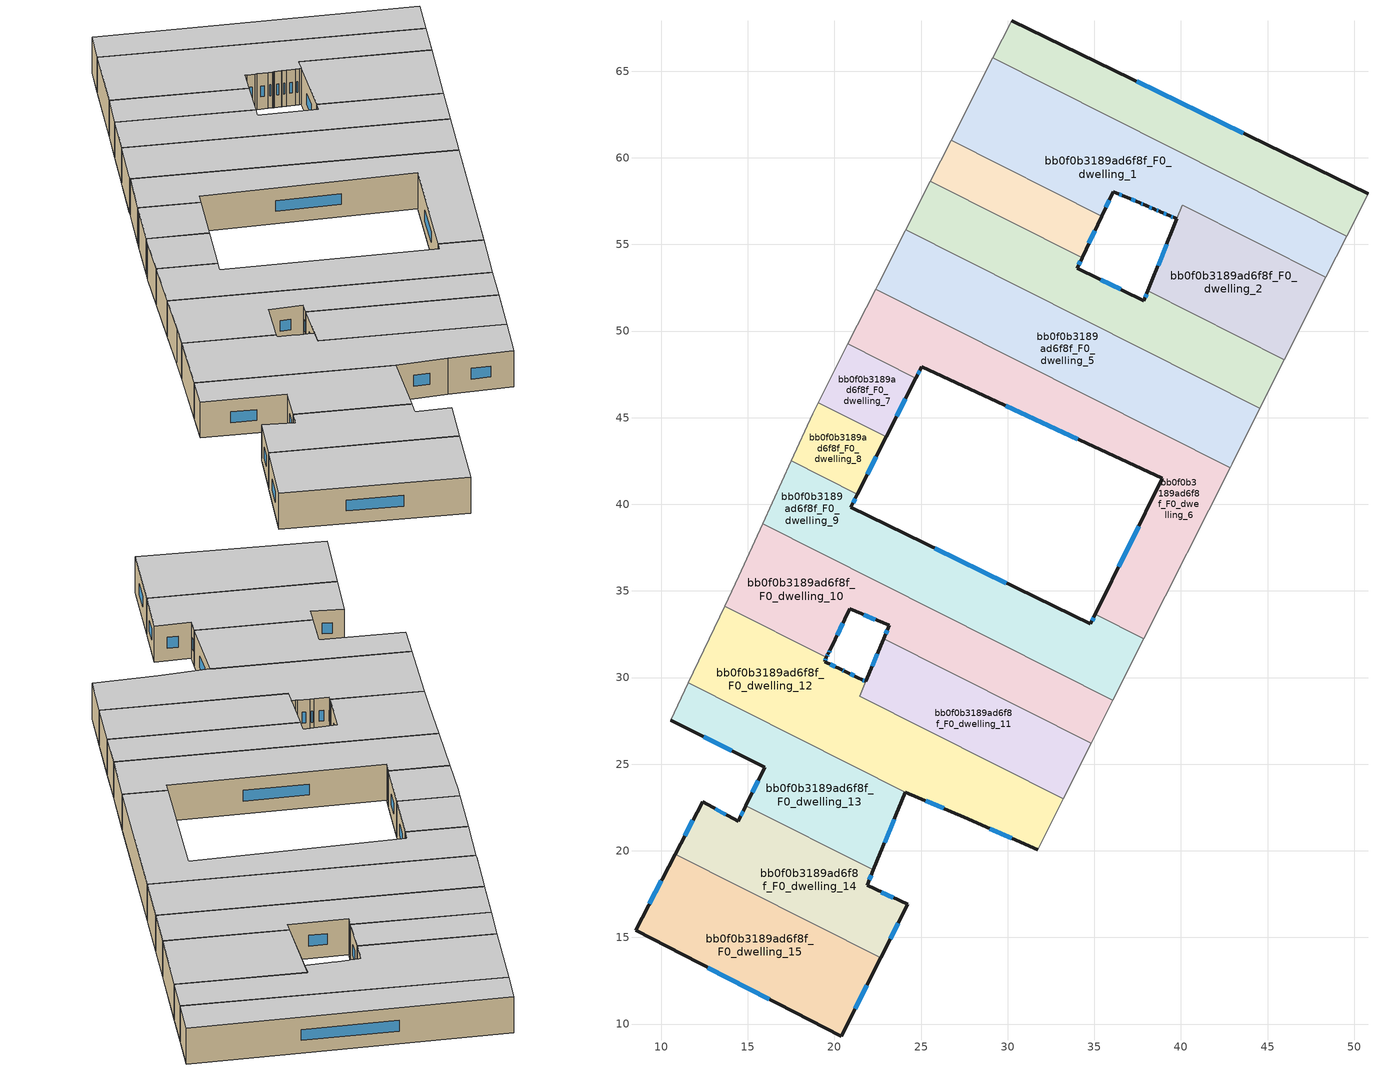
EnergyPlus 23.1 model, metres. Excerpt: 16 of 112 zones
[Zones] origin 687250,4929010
bb0f0b3189ad6f8f_F0_dwelling_0
 floor ground (EU_floor_Construction): 50.79,57.92 49.56,55.48 29.14,65.77 30.23,67.92 z0
 wall outside (EU_wall_Construction): 50.79,57.92 30.23,67.92 z0:3
 wall to bb0f0b3189ad6f8f_F0_dwelling_1 (EU_wall_Construction): 29.14,65.77 49.56,55.48 z0:3
 wall adiabatic (EU_wall_Construction): 30.23,67.92 29.14,65.77 / 49.56,55.48 50.79,57.92 z0:3
 window (EU_Window_Construction): 43.59,61.43 37.44,64.42 z1.05:1.95
 ceiling to bb0f0b3189ad6f8f_F1_dwelling_0 (EU_floor_Construction): 49.56,55.48 50.79,57.92 30.23,67.92 29.14,65.77 z3
bb0f0b3189ad6f8f_F0_dwelling_1
 floor ground (EU_floor_Construction): 49.56,55.48 48.37,53.1 40.08,57.27 39.76,56.47 39.63,56.53 39.35,56.65 38.81,56.88 38.8,56.89 38.77,56.9 38.52,57.01 38.47,57.03 38.01,57.23 37.97,57.24 37.96,57.25 37.89,57.28 37.61,57.4 36.87,57.72 36.78,57.75 36.23,57.99 36.09,58.05 35.43,56.64 26.73,61.01 29.14,65.77 z0
 wall outside (EU_wall_Construction): 35.43,56.64 36.09,58.05 36.23,57.99 36.78,57.75 36.87,57.72 37.61,57.4 37.89,57.28 37.96,57.25 37.97,57.24 38.01,57.23 38.47,57.03 38.52,57.01 38.77,56.9 38.8,56.89 38.81,56.88 39.35,56.65 39.63,56.53 39.76,56.47 z0:3
 wall to bb0f0b3189ad6f8f_F0_dwelling_3 (EU_wall_Construction): 26.73,61.01 35.43,56.64 z0:3
 wall adiabatic (EU_wall_Construction): 29.14,65.77 26.73,61.01 / 48.37,53.1 49.56,55.48 z0:3
 wall to bb0f0b3189ad6f8f_F0_dwelling_2 (EU_wall_Construction): 40.09,57.27 48.37,53.1 / 39.76,56.47 40.08,57.27 z0:3
 window (EU_Window_Construction): 38.61,56.97 38.68,56.94 / 38.17,57.16 38.31,57.1 / 37.71,57.36 37.79,57.32 / 37.13,57.61 37.35,57.51 / 36.43,57.91 36.59,57.84 / 35.66,57.13 35.86,57.56 / 39.45,56.61 39.53,56.57 / 39,56.8 39.16,56.73 z1.05:1.95
 ceiling to bb0f0b3189ad6f8f_F1_dwelling_1 (EU_floor_Construction): 48.37,53.1 49.56,55.48 29.14,65.77 26.73,61.01 35.43,56.64 36.09,58.05 36.23,57.99 36.78,57.75 36.87,57.72 37.61,57.4 37.89,57.28 37.96,57.25 37.97,57.24 38.01,57.23 38.47,57.03 38.52,57.01 38.77,56.9 38.8,56.89 38.81,56.88 39.35,56.65 39.63,56.53 39.76,56.47 40.08,57.27 z3
bb0f0b3189ad6f8f_F0_dwelling_10
 floor ground (EU_floor_Construction): 36.07,28.69 34.82,26.21 22.84,32.24 23.16,33.01 20.87,33.97 19.75,31.62 19.65,31.39 19.54,31.16 13.66,34.13 14.46,35.83 15.85,38.88 z0
 wall outside (EU_wall_Construction): 19.54,31.16 19.65,31.39 19.75,31.62 20.87,33.97 23.16,33.01 22.84,32.24 z0:3
 wall adiabatic (EU_wall_Construction): 15.85,38.88 14.46,35.83 13.66,34.13 / 34.82,26.21 36.07,28.69 z0:3
 wall to bb0f0b3189ad6f8f_F0_dwelling_9 (EU_wall_Construction): 36.07,28.69 15.85,38.88 z0:3
 wall to bb0f0b3189ad6f8f_F0_dwelling_11 (EU_wall_Construction): 22.84,32.24 34.82,26.21 z0:3
 wall to bb0f0b3189ad6f8f_F0_dwelling_12 (EU_wall_Construction): 13.66,34.13 19.54,31.16 z0:3
 window (EU_Window_Construction): 23.05,32.74 22.95,32.51 / 21.68,33.64 22.36,33.35 / 20.15,32.44 20.48,33.15 / 19.68,31.47 19.72,31.54 / 19.58,31.24 19.61,31.31 z1.05:1.95
 ceiling to bb0f0b3189ad6f8f_F1_dwelling_10 (EU_floor_Construction): 34.82,26.21 36.07,28.69 15.85,38.88 14.46,35.83 13.66,34.13 19.54,31.16 19.65,31.39 19.75,31.62 20.87,33.97 23.16,33.01 22.84,32.24 z3
bb0f0b3189ad6f8f_F0_dwelling_11
 floor ground (EU_floor_Construction): 34.82,26.21 33.21,23 21.45,28.93 22.84,32.24 z0
 wall outside (EU_wall_Construction): 22.84,32.24 21.81,29.78 z0:3
 wall adiabatic (EU_wall_Construction): 33.21,23 34.82,26.21 z0:3
 wall to bb0f0b3189ad6f8f_F0_dwelling_12 (EU_wall_Construction): 21.8,29.77 21.45,28.93 33.21,23 z0:3
 window (EU_Window_Construction): 22.48,31.38 22.17,30.64 z1.05:1.95
 ceiling to bb0f0b3189ad6f8f_F1_dwelling_11 (EU_floor_Construction): 33.21,23 34.82,26.21 22.84,32.24 21.45,28.93 z3
bb0f0b3189ad6f8f_F0_dwelling_12
 floor ground (EU_floor_Construction): 33.21,23 31.72,20.05 27.49,21.94 24.08,23.38 11.57,29.69 13.66,34.13 19.54,31.16 19.42,30.92 20.37,30.47 20.64,30.34 21.4,29.97 21.55,29.89 21.8,29.77 21.45,28.93 z0
 wall outside (EU_wall_Construction): 24.08,23.38 27.49,21.94 31.72,20.05 / 21.8,29.77 21.55,29.89 21.4,29.97 20.64,30.34 20.37,30.47 19.42,30.92 19.54,31.16 z0:3
 wall adiabatic (EU_wall_Construction): 31.72,20.05 33.21,23 / 13.66,34.13 11.57,29.69 z0:3
 wall to bb0f0b3189ad6f8f_F0_dwelling_13 (EU_wall_Construction): 11.57,29.69 24.08,23.38 z0:3
 window (EU_Window_Construction): 28.98,21.28 30.24,20.71 / 25.28,22.88 26.3,22.45 / 19.46,31.01 19.5,31.08 / 20.04,30.63 19.76,30.76 / 20.54,30.38 20.46,30.42 / 21.13,30.1 20.91,30.21 / 21.72,29.82 21.64,29.85 z1.05:1.95
 ceiling to bb0f0b3189ad6f8f_F1_dwelling_12 (EU_floor_Construction): 31.72,20.05 33.21,23 21.45,28.93 21.8,29.77 21.55,29.89 21.4,29.97 20.64,30.34 20.37,30.47 19.42,30.92 19.54,31.16 13.66,34.13 11.57,29.69 24.08,23.38 27.49,21.94 z3
bb0f0b3189ad6f8f_F0_dwelling_13
 floor ground (EU_floor_Construction): 24.08,23.38 22.25,18.9 14.89,22.61 15.96,24.81 10.55,27.54 11.57,29.69 z0
 wall outside (EU_wall_Construction): 10.55,27.54 15.96,24.81 14.89,22.61 / 22.25,18.9 24.08,23.38 z0:3
 wall adiabatic (EU_wall_Construction): 11.57,29.69 10.55,27.54 z0:3
 wall to bb0f0b3189ad6f8f_F0_dwelling_14 (EU_wall_Construction): 14.89,22.61 22.25,18.9 z0:3
 window (EU_Window_Construction): 12.45,26.59 14.07,25.77 / 22.89,20.47 23.44,21.81 / 15.59,24.04 15.26,23.38 z1.05:1.95
 ceiling to bb0f0b3189ad6f8f_F1_dwelling_13 (EU_floor_Construction): 22.25,18.9 24.08,23.38 11.57,29.69 10.55,27.54 15.96,24.81 14.89,22.61 z3
bb0f0b3189ad6f8f_F0_dwelling_14
 floor ground (EU_floor_Construction): 22.25,18.9 21.88,18 24.21,16.91 22.67,13.83 10.81,19.8 12.38,22.82 14.43,21.69 14.89,22.61 z0
 wall outside (EU_wall_Construction): 14.89,22.61 14.43,21.69 12.38,22.82 10.81,19.8 / 22.67,13.83 24.21,16.91 21.88,18 22.25,18.9 z0:3
 wall to bb0f0b3189ad6f8f_F0_dwelling_15 (EU_wall_Construction): 10.81,19.8 22.67,13.83 z0:3
 window (EU_Window_Construction): 11.83,21.76 11.36,20.86 / 13.72,22.09 13.1,22.43 / 14.73,22.29 14.59,22.02 / 22.01,18.32 22.12,18.59 / 23.4,17.3 22.7,17.62 / 23.21,14.91 23.67,15.83 z1.05:1.95
 ceiling to bb0f0b3189ad6f8f_F1_dwelling_14 (EU_floor_Construction): 22.67,13.83 24.21,16.91 21.88,18 22.25,18.9 14.89,22.61 14.43,21.69 12.38,22.82 10.81,19.8 z3
bb0f0b3189ad6f8f_F0_dwelling_15
 floor ground (EU_floor_Construction): 22.67,13.83 20.38,9.28 8.51,15.4 10.81,19.8 z0
 wall outside (EU_wall_Construction): 10.81,19.8 8.51,15.4 20.38,9.28 22.67,13.83 z0:3
 window (EU_Window_Construction): 21.18,10.88 21.87,12.23 / 12.68,13.26 16.22,11.43 / 10,18.26 9.32,16.95 z1.05:1.95
 ceiling to bb0f0b3189ad6f8f_F1_dwelling_15 (EU_floor_Construction): 20.38,9.28 22.67,13.83 10.81,19.8 8.51,15.4 z3
bb0f0b3189ad6f8f_F0_dwelling_2
 floor ground (EU_floor_Construction): 48.37,53.1 45.97,48.35 38.09,52.32 40.09,57.27 z0
 wall outside (EU_wall_Construction): 39.77,56.47 38.09,52.32 z0:3
 wall to bb0f0b3189ad6f8f_F0_dwelling_4 (EU_wall_Construction): 38.09,52.32 45.97,48.35 z0:3
 wall adiabatic (EU_wall_Construction): 45.97,48.35 48.37,53.1 z0:3
 window (EU_Window_Construction): 39.18,55.01 38.68,53.77 z1.05:1.95
 ceiling to bb0f0b3189ad6f8f_F1_dwelling_2 (EU_floor_Construction): 45.97,48.35 48.37,53.1 40.09,57.27 38.09,52.32 z3
bb0f0b3189ad6f8f_F0_dwelling_3
 floor ground (EU_floor_Construction): 35.43,56.64 34.29,54.23 25.53,58.64 26.73,61.01 z0
 wall outside (EU_wall_Construction): 34.29,54.23 35.43,56.64 z0:3
 wall to bb0f0b3189ad6f8f_F0_dwelling_4 (EU_wall_Construction): 25.53,58.64 34.29,54.23 z0:3
 wall adiabatic (EU_wall_Construction): 26.73,61.01 25.53,58.64 z0:3
 window (EU_Window_Construction): 34.69,55.07 35.03,55.79 z1.05:1.95
 ceiling to bb0f0b3189ad6f8f_F1_dwelling_3 (EU_floor_Construction): 34.29,54.23 35.43,56.64 26.73,61.01 25.53,58.64 z3
bb0f0b3189ad6f8f_F0_dwelling_4
 floor ground (EU_floor_Construction): 38.09,52.32 45.97,48.35 44.56,45.54 24.1,55.84 25.53,58.64 34.29,54.23 34,53.62 37.86,51.74 z0
 wall outside (EU_wall_Construction): 38.09,52.32 37.86,51.74 34,53.62 34.29,54.23 z0:3
 wall adiabatic (EU_wall_Construction): 44.56,45.54 45.97,48.35 / 25.53,58.64 24.1,55.84 z0:3
 wall to bb0f0b3189ad6f8f_F0_dwelling_5 (EU_wall_Construction): 24.1,55.84 44.56,45.54 z0:3
 window (EU_Window_Construction): 36.51,52.4 35.36,52.96 / 38.01,52.11 37.94,51.94 / 34.1,53.84 34.19,54.02 z1.05:1.95
 ceiling to bb0f0b3189ad6f8f_F1_dwelling_4 (EU_floor_Construction): 44.56,45.54 45.97,48.35 38.09,52.32 37.86,51.74 34,53.62 34.29,54.23 25.53,58.64 24.1,55.84 z3
bb0f0b3189ad6f8f_F0_dwelling_5
 floor ground (EU_floor_Construction): 44.56,45.54 42.95,42.34 42.83,42.12 22.37,52.42 22.48,52.65 24.07,55.78 24.1,55.84 z0
 wall adiabatic (EU_wall_Construction): 24.1,55.84 24.07,55.78 22.48,52.65 22.37,52.42 / 42.83,42.12 42.95,42.34 44.56,45.54 z0:3
 wall to bb0f0b3189ad6f8f_F0_dwelling_6 (EU_wall_Construction): 22.37,52.42 42.83,42.12 z0:3
 ceiling to bb0f0b3189ad6f8f_F1_dwelling_5 (EU_floor_Construction): 42.95,42.34 44.56,45.54 24.1,55.84 24.07,55.78 22.48,52.65 22.37,52.42 42.83,42.12 z3
bb0f0b3189ad6f8f_F0_dwelling_6
 floor ground (EU_floor_Construction): 42.83,42.12 37.86,32.24 35.05,33.66 38.9,41.49 25.03,47.95 24.69,47.28 20.77,49.26 22.37,52.42 z0
 wall outside (EU_wall_Construction): 24.69,47.28 25.03,47.95 38.9,41.49 35.05,33.66 z0:3
 wall to bb0f0b3189ad6f8f_F0_dwelling_7 (EU_wall_Construction): 20.77,49.26 24.69,47.28 z0:3
 wall adiabatic (EU_wall_Construction): 22.37,52.42 20.77,49.26 / 37.86,32.24 42.83,42.12 z0:3
 wall to bb0f0b3189ad6f8f_F0_dwelling_9 (EU_wall_Construction): 35.05,33.66 37.86,32.24 z0:3
 window (EU_Window_Construction): 37.55,38.74 36.4,36.4 / 29.9,45.69 34.04,43.76 / 24.81,47.51 24.91,47.72 z1.05:1.95
 ceiling to bb0f0b3189ad6f8f_F1_dwelling_6 (EU_floor_Construction): 37.86,32.24 42.83,42.12 22.37,52.42 20.77,49.26 24.69,47.28 25.03,47.95 38.9,41.49 35.05,33.66 z3
bb0f0b3189ad6f8f_F0_dwelling_7
 floor ground (EU_floor_Construction): 24.69,47.28 22.99,43.89 19.06,45.87 20.45,48.64 20.77,49.26 z0
 wall outside (EU_wall_Construction): 22.99,43.89 24.69,47.28 z0:3
 wall to bb0f0b3189ad6f8f_F0_dwelling_8 (EU_wall_Construction): 19.06,45.87 22.99,43.89 z0:3
 wall adiabatic (EU_wall_Construction): 20.77,49.26 20.45,48.64 19.06,45.87 z0:3
 window (EU_Window_Construction): 23.59,45.08 24.1,46.09 z1.05:1.95
 ceiling to bb0f0b3189ad6f8f_F1_dwelling_7 (EU_floor_Construction): 22.99,43.89 24.69,47.28 20.77,49.26 20.45,48.64 19.06,45.87 z3
bb0f0b3189ad6f8f_F0_dwelling_8
 floor ground (EU_floor_Construction): 22.99,43.89 21.32,40.57 17.49,42.5 18.73,45.22 19.06,45.87 z0
 wall outside (EU_wall_Construction): 21.32,40.57 22.99,43.89 z0:3
 wall to bb0f0b3189ad6f8f_F0_dwelling_9 (EU_wall_Construction): 17.49,42.5 21.32,40.57 z0:3
 wall adiabatic (EU_wall_Construction): 19.06,45.87 18.73,45.22 17.49,42.5 z0:3
 window (EU_Window_Construction): 21.9,41.74 22.4,42.73 z1.05:1.95
 ceiling to bb0f0b3189ad6f8f_F1_dwelling_8 (EU_floor_Construction): 21.32,40.57 22.99,43.89 19.06,45.87 18.73,45.22 17.49,42.5 z3
bb0f0b3189ad6f8f_F0_dwelling_9
 floor ground (EU_floor_Construction): 35.05,33.66 37.86,32.24 36.07,28.69 15.85,38.88 17.49,42.5 21.32,40.57 20.94,39.83 34.77,33.09 z0
 wall outside (EU_wall_Construction): 35.05,33.66 34.77,33.09 20.94,39.83 21.32,40.57 z0:3
 wall adiabatic (EU_wall_Construction): 36.07,28.69 37.86,32.24 / 17.49,42.5 15.85,38.88 z0:3
 window (EU_Window_Construction): 21.07,40.09 21.19,40.31 / 29.92,35.46 25.79,37.47 / 34.95,33.46 34.87,33.29 z1.05:1.95
 ceiling to bb0f0b3189ad6f8f_F1_dwelling_9 (EU_floor_Construction): 36.07,28.69 37.86,32.24 35.05,33.66 34.77,33.09 20.94,39.83 21.32,40.57 17.49,42.5 15.85,38.88 z3
[Building]
EU S2 Campaign: North Axis=0; Terrain=City; Solar Distribution=FullExterior
[Site:Location]
Bologna: Latitude=44.5; Longitude=11.25; Time Zone=1; Elevation=37
[SizingPeriod:WeatherFileDays]
AnnualSizingPeriod: Begin Month=1; Begin Day of Month=1; End Month=12; End Day of Month=31; Day of Week for Start Day=Monday; Use Weather File Daylight Saving Period=No; Use Weather File Rain and Snow Indicators=No
[MATERIAL]
EU_InternalMass_Material: Roughness=MediumRough; Thickness=0.1; Conductivity=1; Density=1800; Specific Heat=900; Thermal Absorptance=0.9; Solar Absorptance=0.7; Visible Absorptance=0.7
[MATERIAL:NOMASS] Roughness=MediumRough; Thermal Absorptance=0.9; Solar Absorptance=0.7; Visible Absorptance=0.7
Name | Thermal Resistance
EU_wall_NoMass | 0.890213
EU_floor_NoMass | 0.79516
[WINDOWMATERIAL:SIMPLEGLAZINGSYSTEM]
EU_Window_SimpleGlazing: UFactor=4.49146; Solar Heat Gain Coefficient=0.85; Visible Transmittance=0.85
[CONSTRUCTION]
EU_wall_Construction: EU_wall_NoMass
EU_floor_Construction: EU_floor_NoMass
EU_Window_Construction: EU_Window_SimpleGlazing
EU_InternalMass_Construction: EU_InternalMass_Material
[ZONE] Type=1; Multiplier=1; Ceiling Height=autocalculate; Floor Area=autocalculate; Part of Total Floor Area=Yes
Name | Volume
bb0f0b3189ad6f8f_F0_dwelling_0 | 176.654
bb0f0b3189ad6f8f_F0_dwelling_1 | 271.849
bb0f0b3189ad6f8f_F0_dwelling_10 | 231.152
bb0f0b3189ad6f8f_F0_dwelling_11 | 143.089
bb0f0b3189ad6f8f_F0_dwelling_12 | 276.24
bb0f0b3189ad6f8f_F0_dwelling_13 | 160.329
bb0f0b3189ad6f8f_F0_dwelling_14 | 158.539
bb0f0b3189ad6f8f_F0_dwelling_15 | 200.585
bb0f0b3189ad6f8f_F0_dwelling_2 | 144.383
bb0f0b3189ad6f8f_F0_dwelling_3 | 77.9421
bb0f0b3189ad6f8f_F0_dwelling_4 | 207.989
bb0f0b3189ad6f8f_F0_dwelling_5 | 263.098
bb0f0b3189ad6f8f_F0_dwelling_6 | 270.262
bb0f0b3189ad6f8f_F0_dwelling_7 | 49.99
bb0f0b3189ad6f8f_F0_dwelling_8 | 48.5354
bb0f0b3189ad6f8f_F0_dwelling_9 | 237.343
[INTERNALMASS] Construction=EU_InternalMass_Construction
Name | Zone or ZoneList | Surface Area
bb0f0b3189ad6f8f_F0_dwelling_0_EU_InternalMass | bb0f0b3189ad6f8f_F0_dwelling_0 | 58.8848
bb0f0b3189ad6f8f_F0_dwelling_1_EU_InternalMass | bb0f0b3189ad6f8f_F0_dwelling_1 | 90.6158
bb0f0b3189ad6f8f_F0_dwelling_2_EU_InternalMass | bb0f0b3189ad6f8f_F0_dwelling_2 | 48.1414
bb0f0b3189ad6f8f_F0_dwelling_3_EU_InternalMass | bb0f0b3189ad6f8f_F0_dwelling_3 | 25.9804
bb0f0b3189ad6f8f_F0_dwelling_4_EU_InternalMass | bb0f0b3189ad6f8f_F0_dwelling_4 | 69.3304
bb0f0b3189ad6f8f_F0_dwelling_5_EU_InternalMass | bb0f0b3189ad6f8f_F0_dwelling_5 | 87.6939
bb0f0b3189ad6f8f_F0_dwelling_6_EU_InternalMass | bb0f0b3189ad6f8f_F0_dwelling_6 | 90.0911
bb0f0b3189ad6f8f_F0_dwelling_7_EU_InternalMass | bb0f0b3189ad6f8f_F0_dwelling_7 | 16.6637
bb0f0b3189ad6f8f_F0_dwelling_8_EU_InternalMass | bb0f0b3189ad6f8f_F0_dwelling_8 | 16.1785
bb0f0b3189ad6f8f_F0_dwelling_9_EU_InternalMass | bb0f0b3189ad6f8f_F0_dwelling_9 | 79.1109
bb0f0b3189ad6f8f_F0_dwelling_10_EU_InternalMass | bb0f0b3189ad6f8f_F0_dwelling_10 | 77.0522
bb0f0b3189ad6f8f_F0_dwelling_11_EU_InternalMass | bb0f0b3189ad6f8f_F0_dwelling_11 | 47.6966
bb0f0b3189ad6f8f_F0_dwelling_12_EU_InternalMass | bb0f0b3189ad6f8f_F0_dwelling_12 | 92.0785
bb0f0b3189ad6f8f_F0_dwelling_13_EU_InternalMass | bb0f0b3189ad6f8f_F0_dwelling_13 | 53.4428
bb0f0b3189ad6f8f_F0_dwelling_14_EU_InternalMass | bb0f0b3189ad6f8f_F0_dwelling_14 | 52.8464
bb0f0b3189ad6f8f_F0_dwelling_15_EU_InternalMass | bb0f0b3189ad6f8f_F0_dwelling_15 | 66.8616
[OTHEREQUIPMENT] Fuel Type=Electricity; Design Level Calculation Method=Watts/Area; Power per Zone Floor Area=1; Fraction Latent=0; Fraction Radiant=0; Fraction Lost=0; Carbon Dioxide Generation Rate=0; EndUse Subcategory=EU_Step8_InternalGains
Name | Zone or ZoneList or Space or SpaceList | Schedule
EU_Step8_InternalGain_bb0f0b3189ad6f8f_F0_dwelling_0_f000 | bb0f0b3189ad6f8f_F0_dwelling_0 | EU_Step8_GainSchedule_bb0f0b3189ad6f8f_F0_dwelling_0_f000
EU_Step8_InternalGain_bb0f0b3189ad6f8f_F0_dwelling_1_f000 | bb0f0b3189ad6f8f_F0_dwelling_1 | EU_Step8_GainSchedule_bb0f0b3189ad6f8f_F0_dwelling_1_f000
EU_Step8_InternalGain_bb0f0b3189ad6f8f_F0_dwelling_2_f000 | bb0f0b3189ad6f8f_F0_dwelling_2 | EU_Step8_GainSchedule_bb0f0b3189ad6f8f_F0_dwelling_2_f000
EU_Step8_InternalGain_bb0f0b3189ad6f8f_F0_dwelling_3_f000 | bb0f0b3189ad6f8f_F0_dwelling_3 | EU_Step8_GainSchedule_bb0f0b3189ad6f8f_F0_dwelling_3_f000
EU_Step8_InternalGain_bb0f0b3189ad6f8f_F0_dwelling_4_f000 | bb0f0b3189ad6f8f_F0_dwelling_4 | EU_Step8_GainSchedule_bb0f0b3189ad6f8f_F0_dwelling_4_f000
EU_Step8_InternalGain_bb0f0b3189ad6f8f_F0_dwelling_5_f000 | bb0f0b3189ad6f8f_F0_dwelling_5 | EU_Step8_GainSchedule_bb0f0b3189ad6f8f_F0_dwelling_5_f000
EU_Step8_InternalGain_bb0f0b3189ad6f8f_F0_dwelling_6_f000 | bb0f0b3189ad6f8f_F0_dwelling_6 | EU_Step8_GainSchedule_bb0f0b3189ad6f8f_F0_dwelling_6_f000
EU_Step8_InternalGain_bb0f0b3189ad6f8f_F0_dwelling_7_f000 | bb0f0b3189ad6f8f_F0_dwelling_7 | EU_Step8_GainSchedule_bb0f0b3189ad6f8f_F0_dwelling_7_f000
EU_Step8_InternalGain_bb0f0b3189ad6f8f_F0_dwelling_8_f000 | bb0f0b3189ad6f8f_F0_dwelling_8 | EU_Step8_GainSchedule_bb0f0b3189ad6f8f_F0_dwelling_8_f000
EU_Step8_InternalGain_bb0f0b3189ad6f8f_F0_dwelling_9_f000 | bb0f0b3189ad6f8f_F0_dwelling_9 | EU_Step8_GainSchedule_bb0f0b3189ad6f8f_F0_dwelling_9_f000
EU_Step8_InternalGain_bb0f0b3189ad6f8f_F0_dwelling_10_f000 | bb0f0b3189ad6f8f_F0_dwelling_10 | EU_Step8_GainSchedule_bb0f0b3189ad6f8f_F0_dwelling_10_f000
EU_Step8_InternalGain_bb0f0b3189ad6f8f_F0_dwelling_11_f000 | bb0f0b3189ad6f8f_F0_dwelling_11 | EU_Step8_GainSchedule_bb0f0b3189ad6f8f_F0_dwelling_11_f000
EU_Step8_InternalGain_bb0f0b3189ad6f8f_F0_dwelling_12_f000 | bb0f0b3189ad6f8f_F0_dwelling_12 | EU_Step8_GainSchedule_bb0f0b3189ad6f8f_F0_dwelling_12_f000
EU_Step8_InternalGain_bb0f0b3189ad6f8f_F0_dwelling_13_f000 | bb0f0b3189ad6f8f_F0_dwelling_13 | EU_Step8_GainSchedule_bb0f0b3189ad6f8f_F0_dwelling_13_f000
EU_Step8_InternalGain_bb0f0b3189ad6f8f_F0_dwelling_14_f000 | bb0f0b3189ad6f8f_F0_dwelling_14 | EU_Step8_GainSchedule_bb0f0b3189ad6f8f_F0_dwelling_14_f000
EU_Step8_InternalGain_bb0f0b3189ad6f8f_F0_dwelling_15_f000 | bb0f0b3189ad6f8f_F0_dwelling_15 | EU_Step8_GainSchedule_bb0f0b3189ad6f8f_F0_dwelling_15_f000
[ZONEVENTILATION:DESIGNFLOWRATE] Schedule=EU_AlwaysOn; Design Flow Rate Calculation Method=AirChanges/Hour; Air Changes per Hour=0.718634; Ventilation Type=Natural; Fan Pressure Rise=0; Fan Total Efficiency=1; Constant Term Coefficient=1; Temperature Term Coefficient=0; Velocity Term Coefficient=0; Velocity Squared Term Coefficient=0; Minimum Indoor Temperature=-100; Maximum Indoor Temperature=100; Delta Temperature=-100; Minimum Outdoor Temperature=-100; Maximum Outdoor Temperature=100; Maximum Wind Speed=40
Name | Zone or ZoneList or Space or SpaceList
EU_ConstantAir_bb0f0b3189ad6f8f_F0_dwelling_0 | bb0f0b3189ad6f8f_F0_dwelling_0
EU_ConstantAir_bb0f0b3189ad6f8f_F0_dwelling_1 | bb0f0b3189ad6f8f_F0_dwelling_1
EU_ConstantAir_bb0f0b3189ad6f8f_F0_dwelling_2 | bb0f0b3189ad6f8f_F0_dwelling_2
EU_ConstantAir_bb0f0b3189ad6f8f_F0_dwelling_3 | bb0f0b3189ad6f8f_F0_dwelling_3
EU_ConstantAir_bb0f0b3189ad6f8f_F0_dwelling_4 | bb0f0b3189ad6f8f_F0_dwelling_4
EU_ConstantAir_bb0f0b3189ad6f8f_F0_dwelling_5 | bb0f0b3189ad6f8f_F0_dwelling_5
EU_ConstantAir_bb0f0b3189ad6f8f_F0_dwelling_6 | bb0f0b3189ad6f8f_F0_dwelling_6
EU_ConstantAir_bb0f0b3189ad6f8f_F0_dwelling_7 | bb0f0b3189ad6f8f_F0_dwelling_7
EU_ConstantAir_bb0f0b3189ad6f8f_F0_dwelling_8 | bb0f0b3189ad6f8f_F0_dwelling_8
EU_ConstantAir_bb0f0b3189ad6f8f_F0_dwelling_9 | bb0f0b3189ad6f8f_F0_dwelling_9
EU_ConstantAir_bb0f0b3189ad6f8f_F0_dwelling_10 | bb0f0b3189ad6f8f_F0_dwelling_10
EU_ConstantAir_bb0f0b3189ad6f8f_F0_dwelling_11 | bb0f0b3189ad6f8f_F0_dwelling_11
EU_ConstantAir_bb0f0b3189ad6f8f_F0_dwelling_12 | bb0f0b3189ad6f8f_F0_dwelling_12
EU_ConstantAir_bb0f0b3189ad6f8f_F0_dwelling_13 | bb0f0b3189ad6f8f_F0_dwelling_13
EU_ConstantAir_bb0f0b3189ad6f8f_F0_dwelling_14 | bb0f0b3189ad6f8f_F0_dwelling_14
EU_ConstantAir_bb0f0b3189ad6f8f_F0_dwelling_15 | bb0f0b3189ad6f8f_F0_dwelling_15
[HVACTEMPLATE:THERMOSTAT] Constant Heating Setpoint=20; Constant Cooling Setpoint=50
EU_HeatOnly_bb0f0b3189ad6f8f_F0_dwelling_0; EU_HeatOnly_bb0f0b3189ad6f8f_F0_dwelling_1; EU_HeatOnly_bb0f0b3189ad6f8f_F0_dwelling_2; EU_HeatOnly_bb0f0b3189ad6f8f_F0_dwelling_3; EU_HeatOnly_bb0f0b3189ad6f8f_F0_dwelling_4; EU_HeatOnly_bb0f0b3189ad6f8f_F0_dwelling_5; EU_HeatOnly_bb0f0b3189ad6f8f_F0_dwelling_6; EU_HeatOnly_bb0f0b3189ad6f8f_F0_dwelling_7; EU_HeatOnly_bb0f0b3189ad6f8f_F0_dwelling_8; EU_HeatOnly_bb0f0b3189ad6f8f_F0_dwelling_9; EU_HeatOnly_bb0f0b3189ad6f8f_F0_dwelling_10; EU_HeatOnly_bb0f0b3189ad6f8f_F0_dwelling_11; EU_HeatOnly_bb0f0b3189ad6f8f_F0_dwelling_12; EU_HeatOnly_bb0f0b3189ad6f8f_F0_dwelling_13; EU_HeatOnly_bb0f0b3189ad6f8f_F0_dwelling_14; EU_HeatOnly_bb0f0b3189ad6f8f_F0_dwelling_15; EU_HeatOnly_bb0f0b3189ad6f8f_F1_dwelling_0; EU_HeatOnly_bb0f0b3189ad6f8f_F1_dwelling_1; EU_HeatOnly_bb0f0b3189ad6f8f_F1_dwelling_2; EU_HeatOnly_bb0f0b3189ad6f8f_F1_dwelling_3; EU_HeatOnly_bb0f0b3189ad6f8f_F1_dwelling_4; EU_HeatOnly_bb0f0b3189ad6f8f_F1_dwelling_5; EU_HeatOnly_bb0f0b3189ad6f8f_F1_dwelling_6; EU_HeatOnly_bb0f0b3189ad6f8f_F1_dwelling_7; EU_HeatOnly_bb0f0b3189ad6f8f_F1_dwelling_8; EU_HeatOnly_bb0f0b3189ad6f8f_F1_dwelling_9; EU_HeatOnly_bb0f0b3189ad6f8f_F1_dwelling_10; EU_HeatOnly_bb0f0b3189ad6f8f_F1_dwelling_11; EU_HeatOnly_bb0f0b3189ad6f8f_F1_dwelling_12; EU_HeatOnly_bb0f0b3189ad6f8f_F1_dwelling_13; EU_HeatOnly_bb0f0b3189ad6f8f_F1_dwelling_14; EU_HeatOnly_bb0f0b3189ad6f8f_F1_dwelling_15; EU_HeatOnly_bb0f0b3189ad6f8f_F2_dwelling_0; EU_HeatOnly_bb0f0b3189ad6f8f_F2_dwelling_1; EU_HeatOnly_bb0f0b3189ad6f8f_F2_dwelling_2; EU_HeatOnly_bb0f0b3189ad6f8f_F2_dwelling_3; EU_HeatOnly_bb0f0b3189ad6f8f_F2_dwelling_4; EU_HeatOnly_bb0f0b3189ad6f8f_F2_dwelling_5; EU_HeatOnly_bb0f0b3189ad6f8f_F2_dwelling_6; EU_HeatOnly_bb0f0b3189ad6f8f_F2_dwelling_7; EU_HeatOnly_bb0f0b3189ad6f8f_F2_dwelling_8; EU_HeatOnly_bb0f0b3189ad6f8f_F2_dwelling_9; EU_HeatOnly_bb0f0b3189ad6f8f_F2_dwelling_10; EU_HeatOnly_bb0f0b3189ad6f8f_F2_dwelling_11; EU_HeatOnly_bb0f0b3189ad6f8f_F2_dwelling_12; EU_HeatOnly_bb0f0b3189ad6f8f_F2_dwelling_13; EU_HeatOnly_bb0f0b3189ad6f8f_F2_dwelling_14; EU_HeatOnly_bb0f0b3189ad6f8f_F2_dwelling_15; EU_HeatOnly_bb0f0b3189ad6f8f_F3_dwelling_0; EU_HeatOnly_bb0f0b3189ad6f8f_F3_dwelling_1; EU_HeatOnly_bb0f0b3189ad6f8f_F3_dwelling_2; EU_HeatOnly_bb0f0b3189ad6f8f_F3_dwelling_3; EU_HeatOnly_bb0f0b3189ad6f8f_F3_dwelling_4; EU_HeatOnly_bb0f0b3189ad6f8f_F3_dwelling_5; EU_HeatOnly_bb0f0b3189ad6f8f_F3_dwelling_6; EU_HeatOnly_bb0f0b3189ad6f8f_F3_dwelling_7; EU_HeatOnly_bb0f0b3189ad6f8f_F3_dwelling_8; EU_HeatOnly_bb0f0b3189ad6f8f_F3_dwelling_9; EU_HeatOnly_bb0f0b3189ad6f8f_F3_dwelling_10; EU_HeatOnly_bb0f0b3189ad6f8f_F3_dwelling_11; EU_HeatOnly_bb0f0b3189ad6f8f_F3_dwelling_12; EU_HeatOnly_bb0f0b3189ad6f8f_F3_dwelling_13; EU_HeatOnly_bb0f0b3189ad6f8f_F3_dwelling_14; EU_HeatOnly_bb0f0b3189ad6f8f_F3_dwelling_15; EU_HeatOnly_bb0f0b3189ad6f8f_F4_dwelling_0; EU_HeatOnly_bb0f0b3189ad6f8f_F4_dwelling_1; EU_HeatOnly_bb0f0b3189ad6f8f_F4_dwelling_2; EU_HeatOnly_bb0f0b3189ad6f8f_F4_dwelling_3; EU_HeatOnly_bb0f0b3189ad6f8f_F4_dwelling_4; EU_HeatOnly_bb0f0b3189ad6f8f_F4_dwelling_5; EU_HeatOnly_bb0f0b3189ad6f8f_F4_dwelling_6; EU_HeatOnly_bb0f0b3189ad6f8f_F4_dwelling_7; EU_HeatOnly_bb0f0b3189ad6f8f_F4_dwelling_8; EU_HeatOnly_bb0f0b3189ad6f8f_F4_dwelling_9; EU_HeatOnly_bb0f0b3189ad6f8f_F4_dwelling_10; EU_HeatOnly_bb0f0b3189ad6f8f_F4_dwelling_11; EU_HeatOnly_bb0f0b3189ad6f8f_F4_dwelling_12; EU_HeatOnly_bb0f0b3189ad6f8f_F4_dwelling_13; EU_HeatOnly_bb0f0b3189ad6f8f_F4_dwelling_14; EU_HeatOnly_bb0f0b3189ad6f8f_F4_dwelling_15; EU_HeatOnly_bb0f0b3189ad6f8f_F5_dwelling_0; EU_HeatOnly_bb0f0b3189ad6f8f_F5_dwelling_1; EU_HeatOnly_bb0f0b3189ad6f8f_F5_dwelling_2; EU_HeatOnly_bb0f0b3189ad6f8f_F5_dwelling_3; EU_HeatOnly_bb0f0b3189ad6f8f_F5_dwelling_4; EU_HeatOnly_bb0f0b3189ad6f8f_F5_dwelling_5; EU_HeatOnly_bb0f0b3189ad6f8f_F5_dwelling_6; EU_HeatOnly_bb0f0b3189ad6f8f_F5_dwelling_7; EU_HeatOnly_bb0f0b3189ad6f8f_F5_dwelling_8; EU_HeatOnly_bb0f0b3189ad6f8f_F5_dwelling_9; EU_HeatOnly_bb0f0b3189ad6f8f_F5_dwelling_10; EU_HeatOnly_bb0f0b3189ad6f8f_F5_dwelling_11; EU_HeatOnly_bb0f0b3189ad6f8f_F5_dwelling_12; EU_HeatOnly_bb0f0b3189ad6f8f_F5_dwelling_13; EU_HeatOnly_bb0f0b3189ad6f8f_F5_dwelling_14; EU_HeatOnly_bb0f0b3189ad6f8f_F5_dwelling_15; EU_HeatOnly_bb0f0b3189ad6f8f_F6_dwelling_0; EU_HeatOnly_bb0f0b3189ad6f8f_F6_dwelling_1; EU_HeatOnly_bb0f0b3189ad6f8f_F6_dwelling_2; EU_HeatOnly_bb0f0b3189ad6f8f_F6_dwelling_3; EU_HeatOnly_bb0f0b3189ad6f8f_F6_dwelling_4; EU_HeatOnly_bb0f0b3189ad6f8f_F6_dwelling_5; EU_HeatOnly_bb0f0b3189ad6f8f_F6_dwelling_6; EU_HeatOnly_bb0f0b3189ad6f8f_F6_dwelling_7; EU_HeatOnly_bb0f0b3189ad6f8f_F6_dwelling_8; EU_HeatOnly_bb0f0b3189ad6f8f_F6_dwelling_9; EU_HeatOnly_bb0f0b3189ad6f8f_F6_dwelling_10; EU_HeatOnly_bb0f0b3189ad6f8f_F6_dwelling_11; EU_HeatOnly_bb0f0b3189ad6f8f_F6_dwelling_12; EU_HeatOnly_bb0f0b3189ad6f8f_F6_dwelling_13; EU_HeatOnly_bb0f0b3189ad6f8f_F6_dwelling_14; EU_HeatOnly_bb0f0b3189ad6f8f_F6_dwelling_15
[HVACTEMPLATE:ZONE:IDEALLOADSAIRSYSTEM] System Availability Schedule=EU_AlwaysOn; Maximum Heating Supply Air Temperature=50; Minimum Cooling Supply Air Temperature=13; Maximum Heating Supply Air Humidity Ratio=0.0156; Minimum Cooling Supply Air Humidity Ratio=0.0077; Heating Limit=NoLimit; Cooling Limit=NoLimit; Heating Availability Schedule=EU_AlwaysOn; Cooling Availability Schedule=EU_CoolingOff; Dehumidification Control Type=ConstantSensibleHeatRatio; Cooling Sensible Heat Ratio=0.7; Dehumidification Setpoint=60; Humidification Control Type=None; Humidification Setpoint=30; Outdoor Air Method=None; Outdoor Air Flow Rate per Person=0.00944; Outdoor Air Flow Rate per Zone Floor Area=0; Outdoor Air Flow Rate per Zone=0; Demand Controlled Ventilation Type=None; Outdoor Air Economizer Type=NoEconomizer; Heat Recovery Type=None; Sensible Heat Recovery Effectiveness=0.7; Latent Heat Recovery Effectiveness=0.65
Name | Template Thermostat
bb0f0b3189ad6f8f_F0_dwelling_0 | EU_HeatOnly_bb0f0b3189ad6f8f_F0_dwelling_0
bb0f0b3189ad6f8f_F0_dwelling_1 | EU_HeatOnly_bb0f0b3189ad6f8f_F0_dwelling_1
bb0f0b3189ad6f8f_F0_dwelling_2 | EU_HeatOnly_bb0f0b3189ad6f8f_F0_dwelling_2
bb0f0b3189ad6f8f_F0_dwelling_3 | EU_HeatOnly_bb0f0b3189ad6f8f_F0_dwelling_3
bb0f0b3189ad6f8f_F0_dwelling_4 | EU_HeatOnly_bb0f0b3189ad6f8f_F0_dwelling_4
bb0f0b3189ad6f8f_F0_dwelling_5 | EU_HeatOnly_bb0f0b3189ad6f8f_F0_dwelling_5
bb0f0b3189ad6f8f_F0_dwelling_6 | EU_HeatOnly_bb0f0b3189ad6f8f_F0_dwelling_6
bb0f0b3189ad6f8f_F0_dwelling_7 | EU_HeatOnly_bb0f0b3189ad6f8f_F0_dwelling_7
bb0f0b3189ad6f8f_F0_dwelling_8 | EU_HeatOnly_bb0f0b3189ad6f8f_F0_dwelling_8
bb0f0b3189ad6f8f_F0_dwelling_9 | EU_HeatOnly_bb0f0b3189ad6f8f_F0_dwelling_9
bb0f0b3189ad6f8f_F0_dwelling_10 | EU_HeatOnly_bb0f0b3189ad6f8f_F0_dwelling_10
bb0f0b3189ad6f8f_F0_dwelling_11 | EU_HeatOnly_bb0f0b3189ad6f8f_F0_dwelling_11
bb0f0b3189ad6f8f_F0_dwelling_12 | EU_HeatOnly_bb0f0b3189ad6f8f_F0_dwelling_12
bb0f0b3189ad6f8f_F0_dwelling_13 | EU_HeatOnly_bb0f0b3189ad6f8f_F0_dwelling_13
bb0f0b3189ad6f8f_F0_dwelling_14 | EU_HeatOnly_bb0f0b3189ad6f8f_F0_dwelling_14
bb0f0b3189ad6f8f_F0_dwelling_15 | EU_HeatOnly_bb0f0b3189ad6f8f_F0_dwelling_15
[SIZING:ZONE] Zone Cooling Design Supply Air Temperature Input Method=SupplyAirTemperature; Zone Cooling Design Supply Air Temperature=13; Zone Heating Design Supply Air Temperature Input Method=SupplyAirTemperature; Zone Heating Design Supply Air Temperature=50; Zone Cooling Design Supply Air Humidity Ratio=0.008; Zone Heating Design Supply Air Humidity Ratio=0.008; Cooling Design Air Flow Method=DesignDay; Cooling Design Air Flow Rate=0; Cooling Minimum Air Flow per Zone Floor Area=0.000762; Cooling Minimum Air Flow=0; Cooling Minimum Air Flow Fraction=0.2; Heating Design Air Flow Method=DesignDay; Heating Design Air Flow Rate=0; Heating Maximum Air Flow per Zone Floor Area=0.002032; Heating Maximum Air Flow=0.141576; Heating Maximum Air Flow Fraction=0.3; Account for Dedicated Outdoor Air System=No; Dedicated Outdoor Air System Control Strategy=NeutralSupplyAir; Dedicated Outdoor Air Low Setpoint Temperature for Design=autosize; Dedicated Outdoor Air High Setpoint Temperature for Design=autosize; Zone Load Sizing Method=Sensible Load Only No Latent Load; Zone Latent Cooling Design Supply Air Humidity Ratio Input Method=HumidityRatioDifference; Zone Cooling Design Supply Air Humidity Ratio Difference=0.005; Zone Latent Heating Design Supply Air Humidity Ratio Input Method=HumidityRatioDifference; Zone Humidification Design Supply Air Humidity Ratio Difference=0.005
bb0f0b3189ad6f8f_F0_dwelling_0; bb0f0b3189ad6f8f_F0_dwelling_1; bb0f0b3189ad6f8f_F0_dwelling_2; bb0f0b3189ad6f8f_F0_dwelling_3; bb0f0b3189ad6f8f_F0_dwelling_4; bb0f0b3189ad6f8f_F0_dwelling_5; bb0f0b3189ad6f8f_F0_dwelling_6; bb0f0b3189ad6f8f_F0_dwelling_7; bb0f0b3189ad6f8f_F0_dwelling_8; bb0f0b3189ad6f8f_F0_dwelling_9; bb0f0b3189ad6f8f_F0_dwelling_10; bb0f0b3189ad6f8f_F0_dwelling_11; bb0f0b3189ad6f8f_F0_dwelling_12; bb0f0b3189ad6f8f_F0_dwelling_13; bb0f0b3189ad6f8f_F0_dwelling_14; bb0f0b3189ad6f8f_F0_dwelling_15
[SCHEDULE:CONSTANT]
Name | Hourly Value
EU_AlwaysOn | 1
EU_CoolingOff | 0
[SCHEDULE:FILE] Column Number=1; Rows to Skip at Top=0; Number of Hours of Data=8760; Column Separator=Comma; Interpolate to Timestep=No; Minutes per Item=60; Adjust Schedule for Daylight Savings=Yes
Name | File
EU_Step8_GainSchedule_bb0f0b3189ad6f8f_F0_dwelling_0_f000 | ../../schedules/bb0f0b3189ad6f8f/bb0f0b3189ad6f8f_F0_dwelling_0_f000_gain.csv
EU_Step8_GainSchedule_bb0f0b3189ad6f8f_F0_dwelling_1_f000 | ../../schedules/bb0f0b3189ad6f8f/bb0f0b3189ad6f8f_F0_dwelling_1_f000_gain.csv
EU_Step8_GainSchedule_bb0f0b3189ad6f8f_F0_dwelling_2_f000 | ../../schedules/bb0f0b3189ad6f8f/bb0f0b3189ad6f8f_F0_dwelling_2_f000_gain.csv
EU_Step8_GainSchedule_bb0f0b3189ad6f8f_F0_dwelling_3_f000 | ../../schedules/bb0f0b3189ad6f8f/bb0f0b3189ad6f8f_F0_dwelling_3_f000_gain.csv
EU_Step8_GainSchedule_bb0f0b3189ad6f8f_F0_dwelling_4_f000 | ../../schedules/bb0f0b3189ad6f8f/bb0f0b3189ad6f8f_F0_dwelling_4_f000_gain.csv
EU_Step8_GainSchedule_bb0f0b3189ad6f8f_F0_dwelling_5_f000 | ../../schedules/bb0f0b3189ad6f8f/bb0f0b3189ad6f8f_F0_dwelling_5_f000_gain.csv
EU_Step8_GainSchedule_bb0f0b3189ad6f8f_F0_dwelling_6_f000 | ../../schedules/bb0f0b3189ad6f8f/bb0f0b3189ad6f8f_F0_dwelling_6_f000_gain.csv
EU_Step8_GainSchedule_bb0f0b3189ad6f8f_F0_dwelling_7_f000 | ../../schedules/bb0f0b3189ad6f8f/bb0f0b3189ad6f8f_F0_dwelling_7_f000_gain.csv
EU_Step8_GainSchedule_bb0f0b3189ad6f8f_F0_dwelling_8_f000 | ../../schedules/bb0f0b3189ad6f8f/bb0f0b3189ad6f8f_F0_dwelling_8_f000_gain.csv
EU_Step8_GainSchedule_bb0f0b3189ad6f8f_F0_dwelling_9_f000 | ../../schedules/bb0f0b3189ad6f8f/bb0f0b3189ad6f8f_F0_dwelling_9_f000_gain.csv
EU_Step8_GainSchedule_bb0f0b3189ad6f8f_F0_dwelling_10_f000 | ../../schedules/bb0f0b3189ad6f8f/bb0f0b3189ad6f8f_F0_dwelling_10_f000_gain.csv
EU_Step8_GainSchedule_bb0f0b3189ad6f8f_F0_dwelling_11_f000 | ../../schedules/bb0f0b3189ad6f8f/bb0f0b3189ad6f8f_F0_dwelling_11_f000_gain.csv
EU_Step8_GainSchedule_bb0f0b3189ad6f8f_F0_dwelling_12_f000 | ../../schedules/bb0f0b3189ad6f8f/bb0f0b3189ad6f8f_F0_dwelling_12_f000_gain.csv
EU_Step8_GainSchedule_bb0f0b3189ad6f8f_F0_dwelling_13_f000 | ../../schedules/bb0f0b3189ad6f8f/bb0f0b3189ad6f8f_F0_dwelling_13_f000_gain.csv
EU_Step8_GainSchedule_bb0f0b3189ad6f8f_F0_dwelling_14_f000 | ../../schedules/bb0f0b3189ad6f8f/bb0f0b3189ad6f8f_F0_dwelling_14_f000_gain.csv
EU_Step8_GainSchedule_bb0f0b3189ad6f8f_F0_dwelling_15_f000 | ../../schedules/bb0f0b3189ad6f8f/bb0f0b3189ad6f8f_F0_dwelling_15_f000_gain.csv
